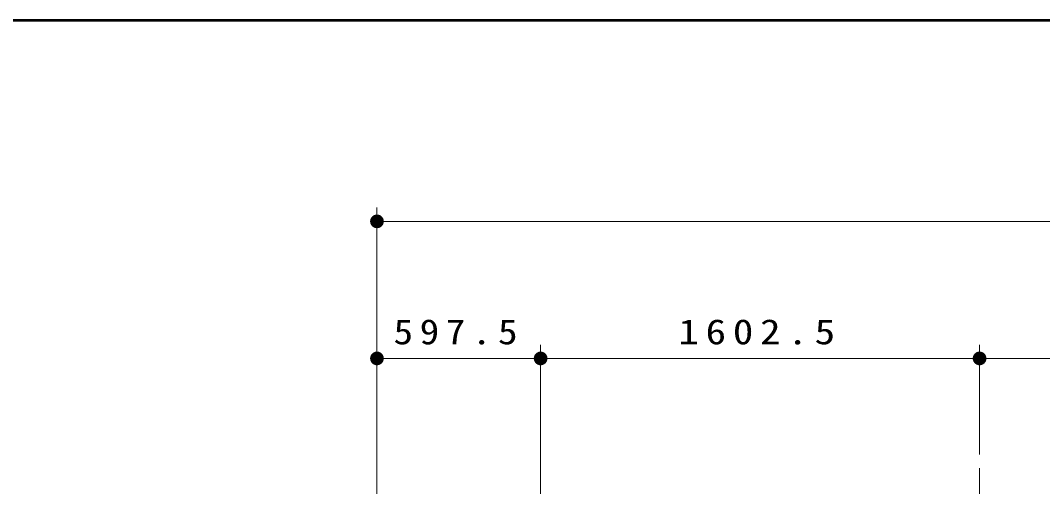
# Model space of a CAD drawing. Units: millimetres on the paper, scale 1:50. Extents: x -385 to 0, y 0 to 267.
# Drawn here: x -340.5 to -265.8, y 233 to 267 of the extents above; entities that cross this region are included whole.
import ezdxf

# ---------------------------------------------------------------- set-up
doc = ezdxf.new("R2010")
doc.units = ezdxf.units.MM
doc.linetypes.add('USER2', pattern=[6, 3, -1, 1, -1])
doc.layers.add('LY_1', color=7, linetype='Continuous', lineweight=13)
doc.layers.add('LY_2', color=7, linetype='Continuous', lineweight=13)
doc.styles.add('ＭＳ ゴシック', font='')
doc.styles.get('ＭＳ ゴシック').set_extended_font_data('MS Gothic')

# ---------------------------------------------------------------- blocks, each defined once
blk = doc.blocks.new('filled_dot')
at = {"color": 0, "linetype": 'Continuous', "lineweight": -2, "const_width": 1.25}
blk.add_lwpolyline([(-0.625, 0, 1), (0.625, 0, 1)], format="xyb", close=True, dxfattribs=at)

msp = doc.modelspace()

# ---------------------------------------------------------------- linework, layer by layer
at = {"layer": 'LY_1'}
for p, q in [((-314.436, 243.342), (-314.436, 253.342)), ((-314.436, 252.342), (-202.436, 252.342)), ((-314.436, 190.542), (-314.436, 243.342)), ((-302.486, 223.392), (-302.486, 243.342)), ((-270.436, 235.342), (-270.436, 243.342)), ((-314.436, 242.342), (-302.486, 242.342)), ((-302.486, 242.342), (-270.436, 242.342)), ((-270.436, 242.342), (-246.436, 242.342))]:
    msp.add_line(p, q, dxfattribs=at)
at = {"layer": 'LY_1', "linetype": 'USER2'}
msp.add_line((-270.436, 234.342), (-270.436, 226.342), dxfattribs=at)
at = {"layer": 'LY_2', "lineweight": 50}
msp.add_line((0, 267), (-385, 267), dxfattribs=at)

# ---------------------------------------------------------------- block references
at = {"layer": 'LY_1', "xscale": 0.4, "yscale": 0.4}
for p in [(-314.436, 252.342), (-314.436, 242.342), (-302.486, 242.342), (-270.436, 242.342)]:
    msp.add_blockref('filled_dot', p, dxfattribs=at)
at = {"layer": 'LY_1', "xscale": 0.4, "yscale": 0.4, "rotation": 180}
for p in [(-302.486, 242.342), (-270.436, 242.342)]:
    msp.add_blockref('filled_dot', p, dxfattribs=at)

# ---------------------------------------------------------------- texts
at = {"layer": 'LY_1', "char_height": 1.833, "attachment_point": 8, "style": 'ＭＳ ゴシック'}
for s, insert in [('\\T1.33;\\W1.15;597.5', (-308.461, 243.342)), ('\\T1.33;\\W1.2;1602.5', (-286.461, 243.342))]:
    msp.add_mtext(s, dxfattribs=dict(at, insert=insert))

doc.saveas('drawing.dxf')
